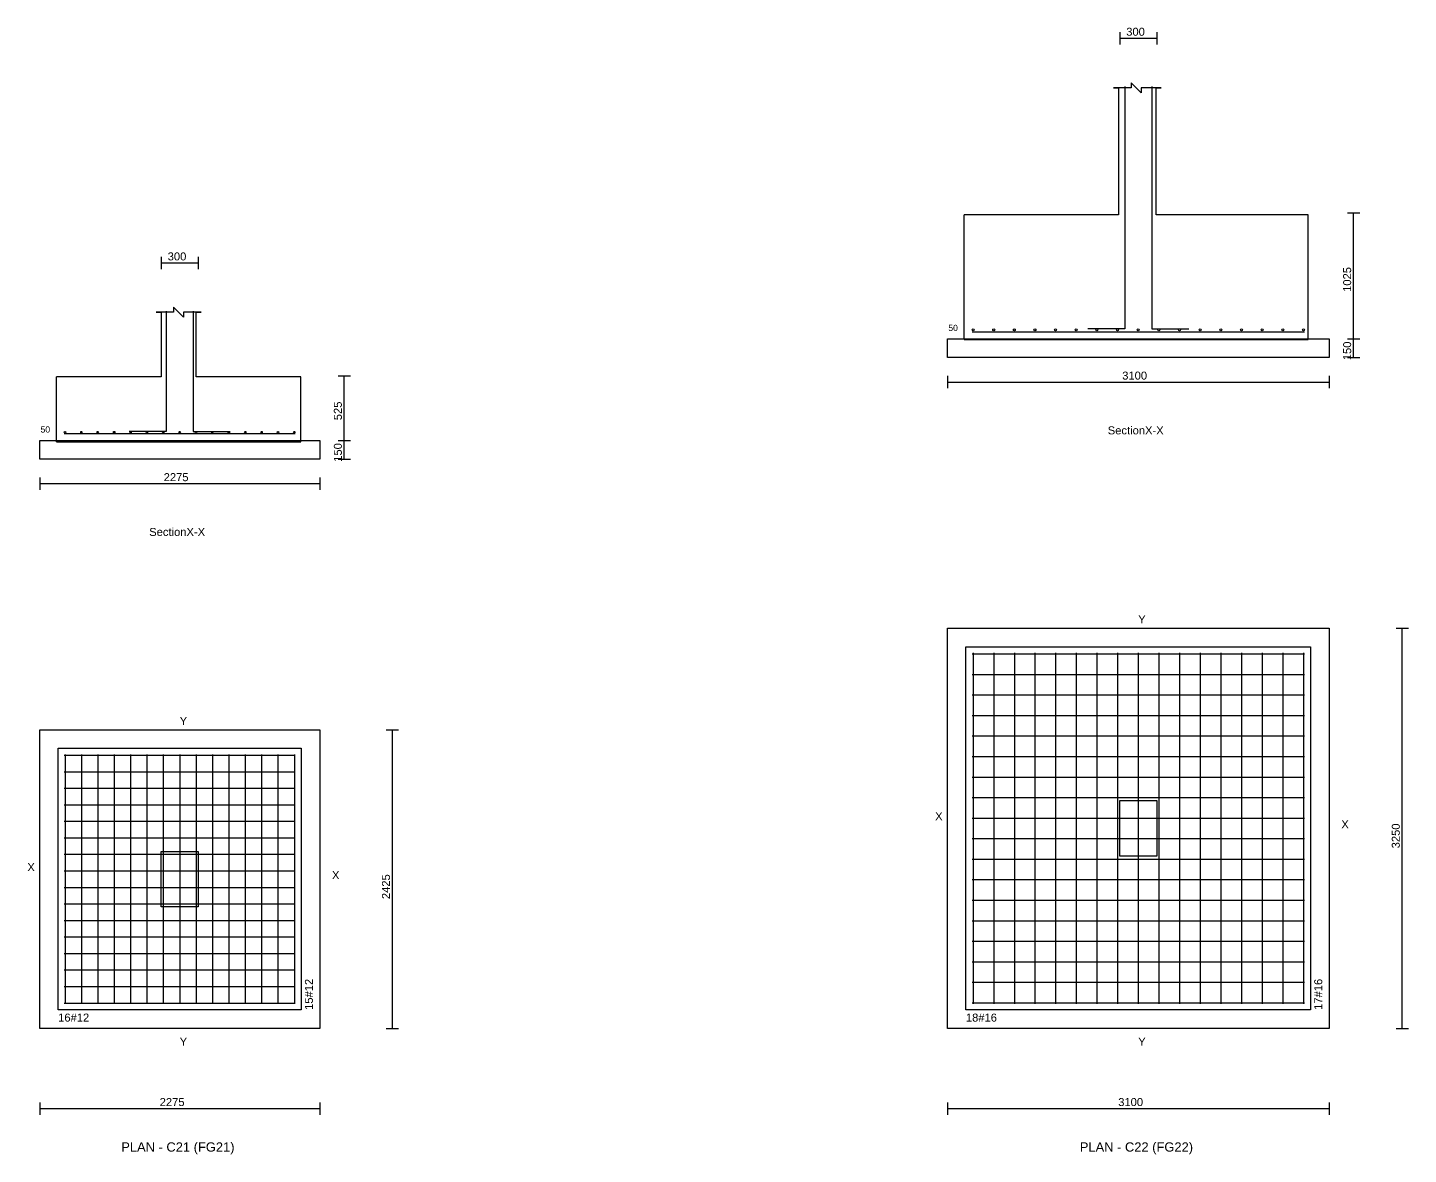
# Model space of a CAD drawing. Extents: x 0 to 27, y -1 to 285.
# Drawn here: x 0.25 to 11.47, y 75.89 to 85.04 of the extents above; entities that cross this region are included whole.
import ezdxf
from ezdxf.enums import TextEntityAlignment as Align

# ---------------------------------------------------------------- set-up
doc = ezdxf.new("R2010")
doc.units = 0
for name, color, linetype in [('Bottom_Cover', 7, 'CONTINUOUS'), ('Column_Bars', 4, 'CONTINUOUS'), ('Column_Dimension', 7, 'CONTINUOUS'), ('Columns', 4, 'CONTINUOUS'), ('dim_all', 7, 'CONTINUOUS'), ('Footing_Plan', 7, 'CONTINUOUS'), ('PCC', 2, 'CONTINUOUS'), ('PCC_Depth', 7, 'CONTINUOUS'), ('Pcc_Plan', 2, 'CONTINUOUS'), ('Plan', 7, 'CONTINUOUS'), ('Plan_Rf_Xdir', 1, 'CONTINUOUS'), ('Plan_Rf_Ydir', 3, 'CONTINUOUS'), ('Section', 2, 'CONTINUOUS'), ('SectionName', 3, 'CONTINUOUS'), ('Sectn_Rf_Xdir', 1, 'CONTINUOUS'), ('Sectn_Rf_Ydir', 3, 'CONTINUOUS'), ('Total_Depth', 7, 'CONTINUOUS'), ('X_Dimension', 7, 'CONTINUOUS')]:
    doc.layers.add(name, color=color, linetype=linetype)
doc.styles.add('STRUDS_Arial', font='ARIAL.TTF', dxfattribs={"height": 0.04})

msp = doc.modelspace()

# ---------------------------------------------------------------- linework, layer by layer
at = {"layer": 'Column_Bars'}
for p, q in [((9.165, 84.5625), (9.165, 82.5945)), ((9.385, 84.5625), (9.385, 82.5945)), ((1.3775, 82.7375), (1.3775, 81.7615)), ((1.5975, 82.7375), (1.5975, 81.7615)), ((9.165, 82.5945), (8.865, 82.5945)), ((9.385, 82.5945), (9.685, 82.5945)), ((1.3775, 81.7615), (1.0775, 81.7615)), ((1.5975, 81.7615), (1.8975, 81.7615))]:
    msp.add_line(p, q, dxfattribs=at)
at = {"layer": 'Columns'}
for p, q in [((9.125, 78.3125), (9.125, 78.7625)), ((9.125, 78.7625), (9.425, 78.7625)), ((9.425, 78.7625), (9.425, 78.3125)), ((1.3375, 77.9), (1.3375, 78.35)), ((1.3375, 78.35), (1.6375, 78.35)), ((1.6375, 78.35), (1.6375, 77.9)), ((9.425, 78.3125), (9.125, 78.3125)), ((1.6375, 77.9), (1.3375, 77.9))]:
    msp.add_line(p, q, dxfattribs=at)
at = {"layer": 'dim_all'}
for p, q in [((9.125, 85.0056), (9.125, 84.9056)), ((9.125, 84.9556), (9.425, 84.9556)), ((9.425, 85.0056), (9.425, 84.9056)), ((10.975, 83.5375), (11.075, 83.5375)), ((11.025, 82.5125), (11.025, 83.5375)), ((1.3375, 83.1806), (1.3375, 83.0806)), ((1.3375, 83.1306), (1.6375, 83.1306)), ((1.6375, 83.1806), (1.6375, 83.0806)), ((10.975, 82.5125), (11.075, 82.5125)), ((10.975, 82.5125), (11.075, 82.5125)), ((11.025, 82.3625), (11.025, 82.5125)), ((10.975, 82.3625), (11.075, 82.3625)), ((2.775, 82.2125), (2.875, 82.2125)), ((2.825, 81.6875), (2.825, 82.2125)), ((7.725, 82.2125), (7.725, 82.1125)), ((7.725, 82.1625), (10.825, 82.1625)), ((10.825, 82.2125), (10.825, 82.1125)), ((2.775, 81.6875), (2.875, 81.6875)), ((2.775, 81.6875), (2.875, 81.6875)), ((2.825, 81.5375), (2.825, 81.6875)), ((2.775, 81.5375), (2.875, 81.5375)), ((0.35, 81.3875), (0.35, 81.2875)), ((0.35, 81.3375), (2.625, 81.3375)), ((2.625, 81.3875), (2.625, 81.2875)), ((11.3699, 80.1625), (11.4699, 80.1625)), ((11.4199, 76.9125), (11.4199, 80.1625)), ((3.16576, 79.3375), (3.26576, 79.3375)), ((3.21576, 76.9125), (3.21576, 79.3375)), ((3.16576, 76.9125), (3.26576, 76.9125)), ((11.3699, 76.9125), (11.4699, 76.9125)), ((0.35, 76.3116), (0.35, 76.2116)), ((2.625, 76.3116), (2.625, 76.2116)), ((7.725, 76.3116), (7.725, 76.2116)), ((10.825, 76.3116), (10.825, 76.2116)), ((0.35, 76.2616), (2.625, 76.2616)), ((7.725, 76.2616), (10.825, 76.2616))]:
    msp.add_line(p, q, dxfattribs=at)
at = {"layer": 'Footing_Plan'}
for p, q in [((7.875, 77.0625), (7.875, 80.0125)), ((7.875, 80.0125), (10.675, 80.0125)), ((10.675, 80.0125), (10.675, 77.0625)), ((0.5, 77.0625), (0.5, 79.1875)), ((0.5, 79.1875), (2.475, 79.1875)), ((2.475, 79.1875), (2.475, 77.0625)), ((2.475, 77.0625), (0.5, 77.0625)), ((10.675, 77.0625), (7.875, 77.0625))]:
    msp.add_line(p, q, dxfattribs=at)
at = {"layer": 'PCC'}
for p, q in [((7.725, 82.3625), (7.725, 82.5125)), ((7.725, 82.5125), (10.825, 82.5125)), ((7.725, 82.3625), (7.725, 82.5125)), ((7.725, 82.5125), (10.825, 82.5125)), ((10.825, 82.5125), (10.825, 82.3625)), ((10.825, 82.5125), (10.825, 82.3625)), ((10.825, 82.3625), (7.725, 82.3625)), ((10.825, 82.3625), (7.725, 82.3625)), ((0.35, 81.5375), (0.35, 81.6875)), ((0.35, 81.6875), (2.625, 81.6875)), ((0.35, 81.5375), (0.35, 81.6875)), ((0.35, 81.6875), (2.625, 81.6875)), ((2.625, 81.6875), (2.625, 81.5375)), ((2.625, 81.6875), (2.625, 81.5375)), ((2.625, 81.5375), (0.35, 81.5375)), ((2.625, 81.5375), (0.35, 81.5375))]:
    msp.add_line(p, q, dxfattribs=at)
at = {"layer": 'Pcc_Plan'}
for p, q in [((7.725, 76.9125), (7.725, 80.1625)), ((7.725, 80.1625), (10.825, 80.1625)), ((10.825, 80.1625), (10.825, 76.9125)), ((0.35, 76.9125), (0.35, 79.3375)), ((0.35, 79.3375), (2.625, 79.3375)), ((2.625, 79.3375), (2.625, 76.9125)), ((2.625, 76.9125), (0.35, 76.9125)), ((10.825, 76.9125), (7.725, 76.9125))]:
    msp.add_line(p, q, dxfattribs=at)
at = {"layer": 'Plan_Rf_Xdir'}
for p, q in [((7.925, 79.9544), (10.625, 79.9544)), ((7.925, 79.7877), (10.625, 79.7877)), ((7.925, 79.621), (10.625, 79.621)), ((7.925, 79.4543), (10.625, 79.4543)), ((7.925, 79.2876), (10.625, 79.2876)), ((0.55, 79.1315), (2.425, 79.1315)), ((7.925, 79.1209), (10.625, 79.1209)), ((0.55, 78.9973), (2.425, 78.9973)), ((0.55, 78.8631), (2.425, 78.8631)), ((7.925, 78.9542), (10.625, 78.9542)), ((7.925, 78.7875), (10.625, 78.7875)), ((0.55, 78.7289), (2.425, 78.7289)), ((0.55, 78.5947), (2.425, 78.5947)), ((7.925, 78.6208), (10.625, 78.6208)), ((0.55, 78.4605), (2.425, 78.4605)), ((7.925, 78.4541), (10.625, 78.4541)), ((0.55, 78.3263), (2.425, 78.3263)), ((0.55, 78.1921), (2.425, 78.1921)), ((7.925, 78.2874), (10.625, 78.2874)), ((7.925, 78.1207), (10.625, 78.1207)), ((0.55, 78.0579), (2.425, 78.0579)), ((0.55, 77.9237), (2.425, 77.9237)), ((7.925, 77.954), (10.625, 77.954)), ((0.55, 77.7895), (2.425, 77.7895)), ((7.925, 77.7873), (10.625, 77.7873)), ((0.55, 77.6553), (2.425, 77.6553)), ((0.55, 77.5211), (2.425, 77.5211)), ((7.925, 77.6206), (10.625, 77.6206)), ((7.925, 77.4539), (10.625, 77.4539)), ((0.55, 77.3869), (2.425, 77.3869)), ((0.55, 77.2527), (2.425, 77.2527)), ((7.925, 77.2872), (10.625, 77.2872)), ((0.55, 77.1185), (2.425, 77.1185)), ((7.925, 77.1205), (10.625, 77.1205))]:
    msp.add_line(p, q, dxfattribs=at)
at = {"layer": 'Plan_Rf_Ydir'}
for p, q in [((7.933, 79.9625), (7.933, 77.1125)), ((8.10075, 79.9625), (8.10075, 77.1125)), ((8.2685, 79.9625), (8.2685, 77.1125)), ((8.43625, 79.9625), (8.43625, 77.1125)), ((8.604, 79.9625), (8.604, 77.1125)), ((8.77175, 79.9625), (8.77175, 77.1125)), ((8.9395, 79.9625), (8.9395, 77.1125)), ((9.10725, 79.9625), (9.10725, 77.1125)), ((9.275, 79.9625), (9.275, 77.1125)), ((9.44275, 79.9625), (9.44275, 77.1125)), ((9.6105, 79.9625), (9.6105, 77.1125)), ((9.77825, 79.9625), (9.77825, 77.1125)), ((9.946, 79.9625), (9.946, 77.1125)), ((10.1138, 79.9625), (10.1138, 77.1125)), ((10.2815, 79.9625), (10.2815, 77.1125)), ((10.4493, 79.9625), (10.4493, 77.1125)), ((10.617, 79.9625), (10.617, 77.1125)), ((0.556, 79.1375), (0.556, 77.1125)), ((0.68907, 79.1375), (0.68907, 77.1125)), ((0.82214, 79.1375), (0.82214, 77.1125)), ((0.95521, 79.1375), (0.95521, 77.1125)), ((1.08829, 79.1375), (1.08829, 77.1125)), ((1.22136, 79.1375), (1.22136, 77.1125)), ((1.35443, 79.1375), (1.35443, 77.1125)), ((1.4875, 79.1375), (1.4875, 77.1125)), ((1.62057, 79.1375), (1.62057, 77.1125)), ((1.75364, 79.1375), (1.75364, 77.1125)), ((1.88671, 79.1375), (1.88671, 77.1125)), ((2.01979, 79.1375), (2.01979, 77.1125)), ((2.15286, 79.1375), (2.15286, 77.1125)), ((2.28593, 79.1375), (2.28593, 77.1125)), ((2.419, 79.1375), (2.419, 77.1125))]:
    msp.add_line(p, q, dxfattribs=at)
at = {"layer": 'Section'}
for p, q in [((9.29807, 84.5132), (9.21704, 84.5942)), ((9.21704, 84.5942), (9.21704, 84.5537)), ((9.11576, 84.5537), (9.07524, 84.5537)), ((9.07524, 84.5537), (9.11576, 84.5537)), ((9.21704, 84.5537), (9.11576, 84.5537)), ((9.11576, 84.5537), (9.11576, 83.5206)), ((9.41961, 84.5537), (9.29807, 84.5537)), ((9.29807, 84.5537), (9.29807, 84.5132)), ((9.41961, 83.5206), (9.41961, 84.5537)), ((9.41961, 84.5537), (9.46013, 84.5537)), ((9.46013, 84.5537), (9.41961, 84.5537)), ((9.11576, 83.5206), (7.85981, 83.5206)), ((7.85981, 82.5077), (7.85981, 83.5206)), ((9.11576, 83.5206), (9.11576, 83.5206)), ((9.11576, 83.5206), (9.11576, 83.5206)), ((9.11576, 83.5206), (9.11576, 83.5206)), ((10.6553, 83.5206), (9.41961, 83.5206)), ((9.41961, 83.5206), (9.41961, 83.5206)), ((9.41961, 83.5206), (9.41961, 83.5206)), ((9.41961, 83.5206), (9.41961, 83.5206)), ((10.6553, 82.5077), (10.6553, 83.5206)), ((1.33698, 82.7305), (1.29646, 82.7305)), ((1.29646, 82.7305), (1.33698, 82.7305)), ((1.43826, 82.7305), (1.33698, 82.7305)), ((1.33698, 82.7305), (1.33698, 82.2039)), ((1.51929, 82.69), (1.43826, 82.7711)), ((1.43826, 82.7711), (1.43826, 82.7305)), ((1.62058, 82.7305), (1.51929, 82.7305)), ((1.51929, 82.7305), (1.51929, 82.69)), ((1.62058, 82.2039), (1.62058, 82.7305)), ((1.62058, 82.7305), (1.66109, 82.7305)), ((1.66109, 82.7305), (1.62058, 82.7305)), ((7.85981, 82.5077), (10.6553, 82.5077)), ((1.33698, 82.2039), (0.48617, 82.2039)), ((0.48617, 81.6772), (0.48617, 82.2039)), ((1.33698, 82.2039), (1.33698, 82.2039)), ((1.33698, 82.2039), (1.33698, 82.2039)), ((1.33698, 82.2039), (1.33698, 82.2039)), ((2.47138, 82.2039), (1.62058, 82.2039)), ((1.62058, 82.2039), (1.62058, 82.2039)), ((1.62058, 82.2039), (1.62058, 82.2039)), ((1.62058, 82.2039), (1.62058, 82.2039)), ((2.47138, 81.6772), (2.47138, 82.2039)), ((0.48617, 81.6772), (2.47138, 81.6772))]:
    msp.add_line(p, q, dxfattribs=at)
at = {"layer": 'Sectn_Rf_Xdir'}
for p, q in [((7.925, 82.5705), (10.625, 82.5705)), ((0.55, 81.7435), (2.425, 81.7435))]:
    msp.add_line(p, q, dxfattribs=at)
at = {"layer": 'Sectn_Rf_Ydir'}
for centre, radius in [((7.933, 82.5865), 0.008), ((8.10075, 82.5865), 0.008), ((8.2685, 82.5865), 0.008), ((8.43625, 82.5865), 0.008), ((8.604, 82.5865), 0.008), ((8.77175, 82.5865), 0.008), ((8.9395, 82.5865), 0.008), ((9.10725, 82.5865), 0.008), ((9.275, 82.5865), 0.008), ((9.44275, 82.5865), 0.008), ((9.6105, 82.5865), 0.008), ((9.77825, 82.5865), 0.008), ((9.946, 82.5865), 0.008), ((10.1138, 82.5865), 0.008), ((10.2815, 82.5865), 0.008), ((10.4493, 82.5865), 0.008), ((10.617, 82.5865), 0.008), ((0.556, 81.7555), 0.006), ((0.68907, 81.7555), 0.006), ((0.82214, 81.7555), 0.006), ((0.95521, 81.7555), 0.006), ((1.08829, 81.7555), 0.006), ((1.22136, 81.7555), 0.006), ((1.35443, 81.7555), 0.006), ((1.4875, 81.7555), 0.006), ((1.62057, 81.7555), 0.006), ((1.75364, 81.7555), 0.006), ((1.88671, 81.7555), 0.006), ((2.01979, 81.7555), 0.006), ((2.15286, 81.7555), 0.006), ((2.28593, 81.7555), 0.006), ((2.419, 81.7555), 0.006)]:
    msp.add_circle(centre, radius, dxfattribs=at)

# ---------------------------------------------------------------- texts
at = {"layer": 'Bottom_Cover', "style": 'STRUDS_Arial'}
for p in [(7.7321, 82.5775), (0.3571, 81.7525)]:
    msp.add_text('50', height=0.05, dxfattribs=at).set_placement(p)
at = {"layer": 'Column_Dimension', "style": 'STRUDS_Arial'}
for p in [(9.1775, 84.9756), (1.39, 83.1506)]:
    msp.add_text('300', height=0.065, dxfattribs=at).set_placement(p)
at = {"layer": 'dim_all', "style": 'STRUDS_Arial'}
for s, p in [('3250 ', (11.3999, 78.375)), ('2425 ', (3.19576, 77.9625))]:
    msp.add_text(s, height=0.065, rotation=90, dxfattribs=at).set_placement(p)
for s, p in [('2275 ', (1.325, 76.2816)), ('3100 ', (9.1125, 76.2816))]:
    msp.add_text(s, height=0.065, dxfattribs=at).set_placement(p)
at = {"layer": 'PCC_Depth', "style": 'STRUDS_Arial'}
for p in [(11.005, 82.34), (2.805, 81.515)]:
    msp.add_text('150', height=0.065, rotation=90, dxfattribs=at).set_placement(p)
at = {"layer": 'Plan', "style": 'STRUDS_Arial'}
for s, p in [('PLAN - C21 (FG21) ', (1.4875, 75.9116)), ('PLAN - C22 (FG22) ', (9.275, 75.9116))]:
    msp.add_text(s, height=0.075, dxfattribs=at).set_placement(p, align=Align.CENTER)
at = {"layer": 'Plan_Rf_Xdir', "style": 'STRUDS_Arial'}
for s, p in [('16#12', (0.5, 76.9675)), ('18#16', (7.875, 76.9675))]:
    msp.add_text(s, height=0.065, dxfattribs=at).set_placement(p)
at = {"layer": 'Plan_Rf_Ydir', "style": 'STRUDS_Arial'}
for s, p in [('15#12', (2.57, 77.0625)), ('17#16', (10.77, 77.0625))]:
    msp.add_text(s, height=0.065, rotation=90, dxfattribs=at).set_placement(p)
at = {"layer": 'Section', "style": 'STRUDS_Arial'}
for p in [(9.0275, 81.7375), (1.24, 80.9125)]:
    msp.add_text('SectionX-X', height=0.065, dxfattribs=at).set_placement(p)
at = {"layer": 'SectionName', "style": 'STRUDS_Arial'}
for s, p in [('Y', (9.275, 80.2025)), ('Y', (1.4875, 79.3775)), ('X', (7.625, 78.6025)), ('X', (10.925, 78.5375)), ('X', (0.25, 78.19)), ('X', (2.725, 78.125)), ('Y', (1.4875, 76.7725)), ('Y', (9.275, 76.7725))]:
    msp.add_text(s, height=0.065, dxfattribs=at).set_placement(p)
at = {"layer": 'Total_Depth', "style": 'STRUDS_Arial'}
for s, p in [('1025', (11.005, 82.895)), ('525', (2.805, 81.8525))]:
    msp.add_text(s, height=0.065, rotation=90, dxfattribs=at).set_placement(p)
at = {"layer": 'X_Dimension', "style": 'STRUDS_Arial'}
for s, p in [('3100', (9.145, 82.1825)), ('2275', (1.3575, 81.3575))]:
    msp.add_text(s, height=0.065, dxfattribs=at).set_placement(p)

doc.saveas('drawing.dxf')
